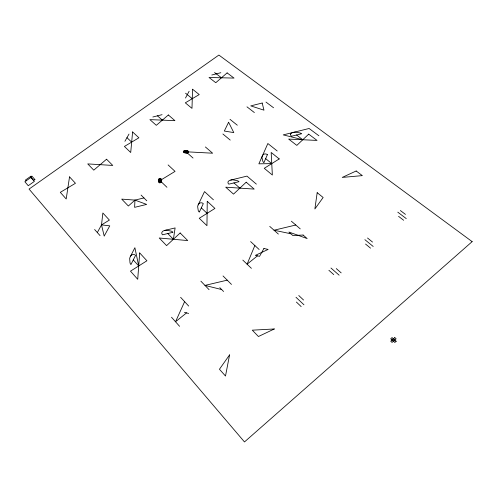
<?xml version="1.0" encoding="UTF-8"?>
<svg xmlns="http://www.w3.org/2000/svg" width="497" height="497" viewBox="0 0 497 497"><rect width="100%" height="100%" fill="white"/><g stroke="black" fill="none" stroke-linecap="round" stroke-linejoin="round"><path stroke-width="0.75" d="M134.967 200.111L134.612 207.348L146.652 204.416L134.967 200.111L121.715 199.117L128.363 206L134.967 200.111L143.937 197.924M101.512 224.905L109.756 225.843L104.202 236.1L101.512 224.905L102.86 213.008L109.383 220.078L101.512 224.905L97.325 232.553M254.855 245.53L247.084 264.193L257.452 255.856M184.617 301.654L175.528 321.758L186.543 312.899M198.166 204.907A4.759 3.721 -20.8 0 1 199.285 203.441L200.496 202.807L201.819 202.826A4.759 3.721 -21.1 0 1 203.304 203.658L199.303 212.12A7.474 5.865 -20.7 0 1 198.284 210.74L197.644 206.64A7.461 5.846 -20.6 0 1 198.166 204.907L204.515 191.606L213.424 199.806M130.307 256.676A4.939 3.901 -29 0 1 131.531 255.11L132.792 254.445L134.122 254.489A4.945 3.901 -29.3 0 1 135.557 255.421L130.953 264.491A7.759 6.15 -29 0 1 130.021 262.981L129.661 258.546A7.747 6.132 -28.9 0 1 130.307 256.676L134.886 247.723L138.719 265.957L133.264 259.937M185.487 98.039L189.121 91.255M124.909 141.303L129.009 134.072M392.027 339.948L393.363 338.755M393.512 341.277L394.848 340.085M211.803 75.004L220.83 72.711M152.852 116.994L162.053 114.677M230.701 180.088A7.374 5.715 -17.6 0 1 232.776 179.821L237.504 180.722A7.38 5.728 -17.5 0 1 239.032 181.672L228.831 184.163A4.69 3.622 -17.5 0 1 227.968 182.871L228.048 181.79L228.893 180.858A4.697 3.634 -17.6 0 1 230.701 180.088L246.984 176.112L256.359 184.126M164.712 230.428A7.617 6.02 -25.4 0 1 166.818 230.179L171.508 231.229A7.623 6.032 -25.3 0 1 172.987 232.285L162.556 234.795A4.84 3.814 -25 0 1 161.773 233.385L161.929 232.223L162.842 231.229A4.852 3.827 -25.3 0 1 164.712 230.428L175.112 227.924L173.397 239.281L167.769 233.54M295.783 225.023L274.027 230.217L290.851 233.776M227.235 280.159L204.963 285.402L221.687 289.558M184.449 312.34L188.636 313.452M318.9 135.78L309.109 128.493L283.234 134.886L302.772 139.75L296.547 135.004M265.982 102.078L273.561 107.768M400.371 210.535L405.446 214.387M214.561 72.525L221.469 77.787M397.793 212.157L406.266 218.618M398.575 216.357L403.663 220.258M246.972 106.836L254.371 112.564M277.208 150.976L267.852 143.515L258.869 163.836L271.76 163.612L265.665 158.636M230.005 119.342L237.305 125.219M367.525 238.007L372.514 242.058M185.555 93.212L192.277 98.698M364.885 239.672L373.204 246.469M365.543 244.052L370.545 248.152M222.892 133.997L230.223 140.086M205.391 146.963L212.623 153.206L185.984 151.765L193.035 158.046M291.372 221.208L300.244 228.875M336.276 268.591L341.184 272.878M157.45 115.832L162.351 120.137M233.932 182.915L239.877 188.133M330.971 268.032L339.122 275.183M328.902 270.312L333.773 274.605M269.728 226.383L278.37 234.081M168.11 164.936L175.05 171.384L159.978 180.597L166.936 187.276M250.618 241.592L259.142 249.506M298.772 295.522L303.543 300.008M126.965 137.675L131.668 142.117M201.31 207.876L207.106 213.35M295.995 297.281L303.965 304.798M296.38 302.039L301.163 306.581M242.822 260.105L251.395 268.33M223.035 275.953L231.478 284.414M141.098 195.079L146.789 200.788M219.804 287.645L223.575 291.49M200.881 281.172L209.082 289.67M180.61 297.305L188.667 306.04M94.616 229.515L100.052 235.609M171.508 317.241L179.591 326.318M30.944 177.46L34.368 181.405L28.248 185.71L24.85 181.734L31.64 176.957L30.957 176.174L25.446 180.044L26.117 180.833M207.255 201.304L206.951 225.681L199.254 218.289L214.921 208.429L207.255 201.304M290.639 134.053L290.621 135.054A4.591 3.411 -11.8 0 0 291.559 136.234L301.549 133.774A7.225 5.392 -11.7 0 0 299.971 132.916L295.218 132.152A7.213 5.386 -11.8 0 0 293.174 132.432A4.597 3.423 -11.9 0 0 291.422 133.177L290.639 134.053M161.662 180.194L161.637 181.144A3.448 2.584 -23.2 0 1 161.363 181.927A2.199 1.653 -23.1 0 1 160.829 182.598L159.699 182.908A2.336 1.752 -23 0 1 158.997 182.511A3.448 2.584 -22.9 0 1 158.555 181.896L158.338 180.063A3.448 2.584 -22.9 0 1 158.611 179.28A2.199 1.646 -23 0 1 159.146 178.616L160.314 178.33A2.199 1.646 -23.1 0 1 160.972 178.703A3.448 2.578 -23.2 0 1 161.407 179.311L161.662 180.194M160.258 180.529C159.841 181.914 159.481 179.448 160.258 180.529M160.537 180.461C159.699 183.231 158.984 178.299 160.537 180.461M160.817 180.392L160.804 180.871A1.721 1.292 -23.1 0 1 160.668 181.262A1.1 0.826 -23.1 0 1 160.401 181.598L159.835 181.753A1.168 0.876 -23 0 1 159.487 181.554A1.721 1.292 -23 0 1 159.264 181.243L159.158 180.33A1.721 1.292 -23 0 1 159.288 179.939A1.1 0.826 -23 0 1 159.562 179.603L160.146 179.46A1.1 0.826 -23 0 1 160.475 179.647A1.721 1.292 -23.1 0 1 160.693 179.951L160.817 180.392M161.096 180.324L161.078 180.958A2.299 1.721 -23.1 0 1 160.898 181.48A1.466 1.1 -23.1 0 1 160.543 181.927L159.785 182.132A1.559 1.168 -23 0 1 159.32 181.871A2.299 1.721 -23 0 1 159.028 181.461L158.885 180.237A2.299 1.721 -22.9 0 1 159.059 179.715A1.466 1.1 -23 0 1 159.419 179.274L160.196 179.082A1.466 1.1 -23.1 0 1 160.637 179.33A2.299 1.721 -23.1 0 1 160.929 179.734L161.096 180.324M161.376 180.256L161.351 181.051A2.87 2.15 -23.2 0 1 161.127 181.703A1.833 1.373 -23.1 0 1 160.68 182.262L159.742 182.517A1.951 1.46 -23 0 1 159.152 182.188A2.87 2.156 -22.9 0 1 158.791 181.678L158.605 180.15A2.87 2.15 -22.9 0 1 158.835 179.498A1.833 1.373 -23 0 1 159.276 178.945L160.251 178.703A1.833 1.373 -23.1 0 1 160.804 179.013A2.87 2.15 -23.1 0 1 161.165 179.523L161.376 180.256M192.563 89.224L191.985 108.371L185.306 102.836L199.216 94.573L192.563 89.224M139.694 252.942L137.719 279.295L130.481 271.163L146.919 260.776L139.694 252.942M132.6 131.941L130.711 152.511L124.399 146.447L138.905 137.799L132.6 131.941M187.779 151.765L187.512 152.349A1.522 1.124 -20.2 0 1 186.922 152.598A2.243 1.653 -20.2 0 1 186.288 152.685L184.878 152.43A2.243 1.653 -20.2 0 1 184.437 152.15A1.435 1.056 -20.2 0 1 184.194 151.771L184.499 151.175A1.435 1.056 -20.3 0 1 185.058 150.939A2.249 1.659 -20.3 0 1 185.685 150.852L187.089 151.107A2.249 1.659 -20.3 0 1 187.537 151.386A1.435 1.056 -20.2 0 1 187.779 151.765M188.233 151.759L187.891 152.492A1.901 1.404 -20.2 0 1 187.152 152.809A2.802 2.063 -20.1 0 1 186.369 152.914L184.604 152.591A2.802 2.063 -20.2 0 1 184.052 152.25A1.789 1.317 -20.3 0 1 183.747 151.771L184.132 151.026A1.789 1.323 -20.3 0 1 184.822 150.734A2.808 2.069 -20.3 0 1 185.611 150.628L187.369 150.939A2.808 2.075 -20.3 0 1 187.922 151.287A1.795 1.323 -20.2 0 1 188.233 151.759M188.68 151.759L188.276 152.641A2.286 1.684 -20.1 0 1 187.388 153.014A3.367 2.479 -20.1 0 1 186.443 153.144L184.325 152.759A3.361 2.479 -20.2 0 1 183.66 152.343A2.15 1.584 -20.3 0 1 183.3 151.778L183.76 150.877A2.15 1.584 -20.3 0 1 184.592 150.523A3.373 2.485 -20.3 0 1 185.53 150.398L187.642 150.777A3.373 2.491 -20.3 0 1 188.313 151.194A2.156 1.59 -20.2 0 1 188.68 151.759M186.437 151.765L185.536 151.771L186.437 151.765M186.884 151.765C185.101 153.411 184.704 150.106 186.884 151.765M187.332 151.765L187.127 152.2A1.143 0.839 -20.2 0 1 186.686 152.393A1.684 1.242 -20.2 0 1 186.213 152.455L185.157 152.262A1.684 1.242 -20.2 0 1 184.822 152.057A1.075 0.789 -20.2 0 1 184.642 151.771L184.872 151.324A1.075 0.795 -20.3 0 1 185.288 151.144A1.684 1.242 -20.3 0 1 185.76 151.082L186.816 151.274A1.684 1.242 -20.3 0 1 187.152 151.479A1.075 0.795 -20.2 0 1 187.332 151.765M317.185 192.681L314.874 208.982L323.137 197.489L317.185 192.681M69.537 176.876L66.2 198.98L60.299 192.345L75.451 183.281L69.537 176.876M229.577 354.901L225.495 376.03L219.444 369.246L229.577 354.901M267.386 154.704L263.932 162.6A7.281 5.542 -14 0 1 262.832 161.332L261.944 157.549A7.275 5.523 -14 0 1 262.36 155.934A4.635 3.516 -14.2 0 1 263.379 154.561L264.547 153.952L265.864 153.952A4.635 3.516 -14.4 0 1 267.386 154.704M228.595 122.243L224.327 131.04L233.789 132.6L228.595 122.243M263.913 248.494L259.558 256.334L255.346 255.377L268.132 249.432L263.913 248.494M308.693 134.147L296.815 145.391L288.664 139.085L317.043 140.421L308.693 134.147M246.195 182.2L233.515 194.116L225.731 187.183L254.184 189.096L246.195 182.2M180.15 232.975L166.594 245.63L159.233 238.007L187.729 240.567L180.15 232.975M396.165 341.265L394.829 342.458L390.717 338.774L392.052 337.587L396.165 341.265M394.804 337.625L390.754 341.24L392.065 342.421L396.121 338.799L394.804 337.625M472.15 241.629L244.481 441.939L29.056 189.071L218.885 55.061L472.15 241.629M227.123 72.897L215.773 82.707L209.026 77.489L234.031 78.085L227.123 72.897M168.353 114.975L156.313 125.325L149.901 119.615L174.932 120.659L168.353 114.975M106.557 159.22L93.771 170.148L87.745 163.904L112.763 165.439L106.557 159.22M34.902 179.579L33.684 180.436L30.69 176.994L31.907 176.137L34.902 179.579M279.221 158.934L264.261 168.309L272.356 175.025L271.169 152.455L279.221 158.934M274.301 328.971L258.434 336.512L252.283 330.17L274.301 328.971M356.175 170.993L342.228 177.417L362.332 175.621L356.175 170.993M262.18 103.034L250.768 105.886L263.957 110.166L262.18 103.034M303.102 235.044L292.839 235.522L288.875 232.037L307.158 238.566L303.102 235.044"/></g></svg>
